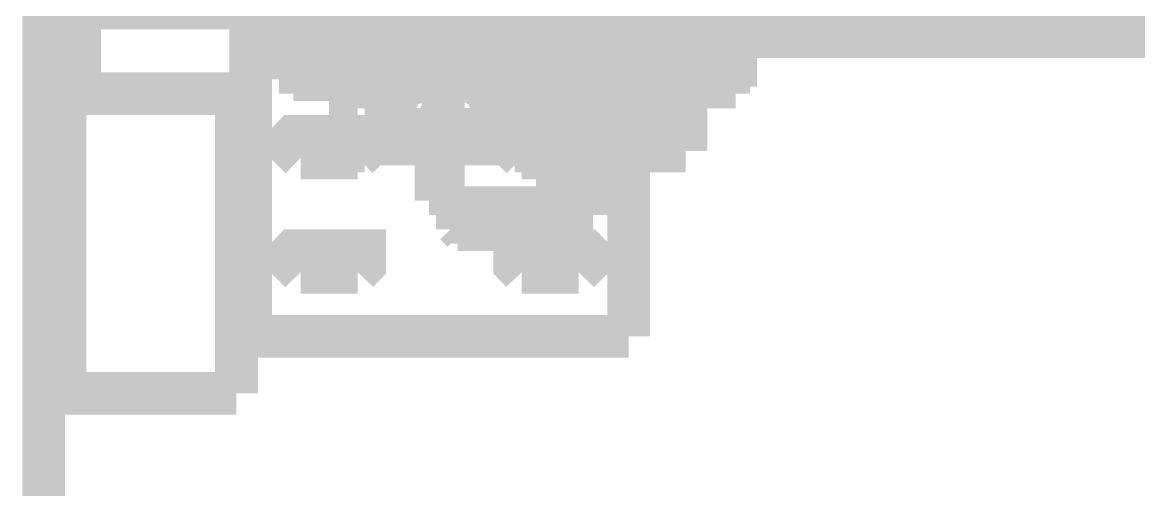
# Model space of a CAD drawing. Extents: x 0.1 to 11.6, y 0.3 to 16.2.
# Drawn here: x 8.0183 to 8.2791, y 11.8742 to 11.9834 of the extents above; entities that cross this region are included whole.
import ezdxf

# ---------------------------------------------------------------- set-up
doc = ezdxf.new("R2010")
doc.units = 0
doc.header["$MEASUREMENT"] = 0

msp = doc.modelspace()

# ---------------------------------------------------------------- linework, layer by layer
at = {"color": 0}
for points, const_width in [([(8.02333, 11.07), (8.02333, 12.2983)], 0.01), ([(8.03168, 12.1067), (8.03168, 11.9667)], 0.01), ([(8.26335, 11.9867), (8.26335, 12.0883)], 0.01), ([(8.09831, 12.0017), (8.09831, 11.9867)], 0.01), ([(8.24669, 11.98), (8.24669, 11.9933)], 0.00667), ([(8.09831, 11.9867), (8.03168, 11.9867)], 0.01), ([(8.07167, 11.98), (8.07167, 11.9867)], 0.01), ([(8.08501, 11.98), (8.08501, 11.9867)], 0.00667), ([(8.08664, 11.9867), (8.08664, 11.98)], 0.00667), ([(8.13336, 11.9867), (8.09831, 11.9867)], 0.01), ([(8.09831, 11.98), (8.09831, 11.9867)], 0.00667), ([(8.11833, 11.9883), (8.11833, 11.9417)], 0.00667), ([(8.26335, 11.9867), (8.13336, 11.9867)], 0.01), ([(8.14833, 11.9417), (8.14833, 11.9883)], 0.00667), ([(8.15169, 11.98), (8.15169, 11.9867)], 0.00667), ([(8.16835, 11.9867), (8.16835, 11.98)], 0.00667), ([(8.18001, 11.98), (8.18001, 11.9867)], 0.00667), ([(8.25836, 11.98), (8.25836, 11.9867)], 0.01), ([(8.07167, 11.975), (8.07167, 11.98)], 0.01), ([(8.13336, 11.98), (8.07167, 11.98)], 0.01), ([(8.25836, 11.98), (8.13336, 11.98)], 0.01), ([(8.16, 11.975), (8.16, 11.98)], 0.01), ([(8.185, 11.9717), (8.185, 11.98)], 0.01), ([(8.42333, 11.98), (8.24669, 11.98)], 0.01), ([(8.24669, 11.98), (8.24832, 11.98)], 0.01), ([(8.02333, 11.98), (8.03168, 11.98)], 0.00667), ([(8.08165, 11.9717), (8.08165, 11.98)], 0.00667), ([(8.08664, 11.98), (8.08664, 11.9683)], 0.00667), ([(8.08832, 11.975), (8.08832, 11.98)], 0.00667), ([(8.09831, 11.9683), (8.09831, 11.98)], 0.00667), ([(8.10335, 11.98), (8.10335, 11.975)], 0.00667), ([(8.10335, 11.975), (8.10335, 11.98)], 0.00667), ([(8.15332, 11.98), (8.11333, 11.98)], 0.00667), ([(8.11333, 11.98), (8.11333, 11.9783)], 0.00667), ([(8.11333, 11.9783), (8.11333, 11.975)], 0.00667), ([(8.11833, 11.9783), (8.11664, 11.98)], 0.00667), ([(8.11833, 11.9783), (8.11833, 11.9434)], 0.00667), ([(8.15001, 11.98), (8.14833, 11.9783)], 0.00667), ([(8.14833, 11.9434), (8.14833, 11.9783)], 0.00667), ([(8.15332, 11.9783), (8.15332, 11.98)], 0.00667), ([(8.15332, 11.975), (8.15332, 11.9783)], 0.00667), ([(8.16336, 11.975), (8.16336, 11.98)], 0.00667), ([(8.16336, 11.98), (8.16336, 11.975)], 0.00667), ([(8.16835, 11.98), (8.16835, 11.9683)], 0.00667), ([(8.17833, 11.975), (8.17833, 11.98)], 0.00667), ([(8.18001, 11.9683), (8.18001, 11.98)], 0.00667), ([(8.07167, 11.975), (8.16, 11.975)], 0.01), ([(8.07167, 11.97), (8.07167, 11.975)], 0.01), ([(8.16, 11.97), (8.16, 11.975)], 0.01), ([(8.09169, 11.975), (8.08832, 11.975)], 0.00667), ([(8.09169, 11.975), (8.10335, 11.975)], 0.00667), ([(8.10335, 11.975), (8.09999, 11.975)], 0.00667), ([(8.09999, 11.975), (8.10167, 11.975)], 0.00667), ([(8.09999, 11.975), (8.10167, 11.975)], 0.00667), ([(8.09999, 11.975), (8.09999, 11.9633)], 0.00667), ([(8.10667, 11.975), (8.10335, 11.975)], 0.00667), ([(8.10499, 11.9733), (8.10335, 11.9733), (8.10335, 11.975)], 0.00667), ([(8.10335, 11.975), (8.10499, 11.975)], 0.00667), ([(8.10335, 11.975), (8.10335, 11.9633)], 0.00667), ([(8.10499, 11.9733), (8.16168, 11.9733)], 0.00667), ([(8.10499, 11.9633), (8.10499, 11.965), (8.10499, 11.9667), (8.10499, 11.9683), (8.10499, 11.97), (8.10499, 11.9717), (8.10499, 11.9733)], 0.00667), ([(8.16168, 11.9733), (8.10499, 11.9733)], 0.00667), ([(8.10499, 11.9733), (8.10499, 11.9717)], 0.00667), ([(8.16, 11.975), (8.10667, 11.975)], 0.00667), ([(8.11003, 11.9733), (8.10835, 11.9733)], 0.00667), ([(8.11003, 11.9733), (8.10835, 11.9717)], 0.00667), ([(8.15668, 11.9733), (8.11003, 11.9733)], 0.00667), ([(8.13336, 11.9733), (8.11003, 11.9733)], 0.00667), ([(8.155, 11.975), (8.11165, 11.975)], 0.00667), ([(8.11165, 11.975), (8.11165, 11.9733)], 0.00667), ([(8.11333, 11.9733), (8.11333, 11.97)], 0.00667), ([(8.15668, 11.9733), (8.13336, 11.9733)], 0.00667), ([(8.15332, 11.97), (8.15332, 11.9733)], 0.00667), ([(8.155, 11.9733), (8.155, 11.975)], 0.00667), ([(8.15831, 11.9733), (8.15668, 11.9733)], 0.00667), ([(8.15831, 11.9717), (8.15668, 11.9733)], 0.00667), ([(8.16336, 11.975), (8.16, 11.975)], 0.00667), ([(8.16336, 11.975), (8.16336, 11.9733), (8.16168, 11.9733)], 0.00667), ([(8.16168, 11.9733), (8.16168, 11.9717), (8.16168, 11.97), (8.16168, 11.9683), (8.16168, 11.9667), (8.16168, 11.965), (8.16168, 11.9633)], 0.00667), ([(8.16168, 11.9717), (8.16168, 11.9733)], 0.00667), ([(8.16336, 11.975), (8.17503, 11.975)], 0.00667), ([(8.16336, 11.975), (8.16499, 11.975)], 0.00667), ([(8.16667, 11.975), (8.16336, 11.975)], 0.00667), ([(8.16336, 11.975), (8.16336, 11.9633)], 0.00667), ([(8.16667, 11.975), (8.16835, 11.975)], 0.00667), ([(8.16667, 11.975), (8.16835, 11.975)], 0.00667), ([(8.16667, 11.9633), (8.16667, 11.975)], 0.00667), ([(8.17333, 11.9717), (8.17165, 11.9717), (8.16997, 11.9717), (8.16997, 11.97), (8.16835, 11.97)], 0.01), ([(8.17833, 11.975), (8.17503, 11.975)], 0.00667), ([(8.185, 11.9683), (8.185, 11.9717)], 0.01), ([(8.07167, 11.91), (8.07167, 11.97)], 0.01), ([(8.08165, 11.9717), (8.08165, 11.97), (8.08333, 11.97)], 0.00667), ([(8.08165, 11.9717), (8.08165, 11.9683)], 0.00667), ([(8.09831, 11.97), (8.09668, 11.97), (8.09668, 11.9717), (8.095, 11.9717), (8.09332, 11.9717)], 0.00667), ([(8.10335, 11.9717), (8.10167, 11.9633), (8.10335, 11.9567)], 0.00667), ([(8.16336, 11.9717), (8.10335, 11.9717)], 0.00667), ([(8.10335, 11.9717), (8.10499, 11.9717)], 0.00667), ([(8.13336, 11.9717), (8.10499, 11.9717)], 0.00667), ([(8.10667, 11.9717), (8.10499, 11.97)], 0.00667), ([(8.10499, 11.9717), (8.10499, 11.97)], 0.00667), ([(8.13336, 11.9717), (8.10667, 11.9717)], 0.00667), ([(8.10667, 11.9717), (8.10667, 11.97)], 0.00667), ([(8.10835, 11.9717), (8.10667, 11.97)], 0.00667), ([(8.13336, 11.9717), (8.10835, 11.9717)], 0.00667), ([(8.10835, 11.9717), (8.10835, 11.97)], 0.00667), ([(8.11003, 11.9717), (8.10835, 11.97)], 0.00667), ([(8.15831, 11.9717), (8.11003, 11.9717)], 0.00667), ([(8.11165, 11.9717), (8.11165, 11.97)], 0.00667), ([(8.11165, 11.9717), (8.11333, 11.9717)], 0.00667), ([(8.16, 11.9717), (8.13336, 11.9717)], 0.00667), ([(8.16168, 11.9717), (8.13336, 11.9717)], 0.00667), ([(8.15831, 11.9717), (8.13336, 11.9717)], 0.00667), ([(8.155, 11.97), (8.155, 11.9717)], 0.00667), ([(8.155, 11.9717), (8.15668, 11.9717)], 0.00667), ([(8.16, 11.97), (8.15831, 11.9717)], 0.00667), ([(8.15831, 11.97), (8.15831, 11.9717)], 0.00667), ([(8.15831, 11.97), (8.15831, 11.9717)], 0.00667), ([(8.16, 11.97), (8.16835, 11.97)], 0.01), ([(8.16, 11.91), (8.16, 11.97)], 0.01), ([(8.16168, 11.97), (8.16, 11.9717)], 0.00667), ([(8.16, 11.97), (8.16, 11.9717)], 0.00667), ([(8.16168, 11.97), (8.16168, 11.9717)], 0.00667), ([(8.16499, 11.96), (8.16336, 11.9717)], 0.00667), ([(8.16336, 11.9717), (8.16499, 11.9717)], 0.00667), ([(8.18332, 11.97), (8.185, 11.97), (8.185, 11.9717)], 0.00667), ([(8.03168, 11.9667), (8.02333, 11.9667)], 0.01), ([(8.02832, 11.9667), (8.02832, 11.8967)], 0.01), ([(8.03168, 11.9667), (8.035, 11.9667)], 0.01), ([(8.06836, 11.9667), (8.035, 11.9667)], 0.01), ([(8.06836, 11.9667), (8.06836, 11.8967)], 0.01), ([(8.10167, 11.9683), (8.08165, 11.9683)], 0.00667), ([(8.08333, 11.97), (8.08501, 11.97)], 0.00667), ([(8.08501, 11.97), (8.09668, 11.97)], 0.00667), ([(8.09332, 11.9683), (8.09332, 11.97), (8.09169, 11.97)], 0.00667), ([(8.09332, 11.9683), (8.09332, 11.9567)], 0.00667), ([(8.09668, 11.97), (8.09831, 11.97), (8.09831, 11.9683)], 0.00667), ([(8.09831, 11.97), (8.16, 11.97)], 0.00667), ([(8.09831, 11.9683), (8.09999, 11.9683)], 0.00667), ([(8.11501, 11.9683), (8.10167, 11.9683)], 0.00667), ([(8.13336, 11.97), (8.10499, 11.97)], 0.00667), ([(8.16168, 11.97), (8.10499, 11.97)], 0.00667), ([(8.13336, 11.97), (8.10499, 11.97)], 0.00667), ([(8.13336, 11.97), (8.10499, 11.97)], 0.00667), ([(8.10499, 11.97), (8.10667, 11.97)], 0.00667), ([(8.10499, 11.97), (8.10667, 11.97)], 0.00667), ([(8.10499, 11.97), (8.10667, 11.97)], 0.00667), ([(8.10499, 11.97), (8.10667, 11.97)], 0.00667), ([(8.13336, 11.97), (8.10667, 11.97)], 0.00667), ([(8.10667, 11.97), (8.10835, 11.97)], 0.00667), ([(8.10667, 11.97), (8.10835, 11.97)], 0.00667), ([(8.10667, 11.97), (8.10667, 11.9667)], 0.00667), ([(8.13336, 11.97), (8.10835, 11.97)], 0.00667), ([(8.13336, 11.97), (8.10835, 11.97)], 0.00667), ([(8.13336, 11.97), (8.10835, 11.97)], 0.00667), ([(8.10835, 11.97), (8.11003, 11.97)], 0.00667), ([(8.10835, 11.97), (8.11003, 11.97)], 0.00667), ([(8.11003, 11.97), (8.11165, 11.97)], 0.00667), ([(8.13336, 11.97), (8.11165, 11.97)], 0.00667), ([(8.11333, 11.97), (8.11165, 11.97)], 0.00667), ([(8.11333, 11.97), (8.11165, 11.97)], 0.00667), ([(8.11501, 11.9683), (8.11501, 11.97), (8.11333, 11.97)], 0.00667), ([(8.13336, 11.97), (8.11333, 11.97)], 0.00667), ([(8.11333, 11.97), (8.11333, 11.9683)], 0.00667), ([(8.15332, 11.9683), (8.11333, 11.9683)], 0.00667), ([(8.11333, 11.96), (8.11501, 11.9633), (8.11501, 11.965), (8.11333, 11.9683)], 0.00667), ([(8.11501, 11.9683), (8.11664, 11.9683)], 0.00667), ([(8.11833, 11.9683), (8.11833, 11.9667), (8.11664, 11.9667), (8.11664, 11.9683)], 0.00667), ([(8.11664, 11.9683), (8.11833, 11.9683)], 0.00667), ([(8.11664, 11.9683), (8.11833, 11.9683)], 0.00667), ([(8.11833, 11.9683), (8.12001, 11.9683), (8.12001, 11.9667), (8.12001, 11.9683)], 0.00667), ([(8.12001, 11.9683), (8.11833, 11.9683)], 0.00667), ([(8.12001, 11.9683), (8.11833, 11.9683)], 0.00667), ([(8.16168, 11.97), (8.13336, 11.97)], 0.00667), ([(8.16168, 11.97), (8.13336, 11.97)], 0.00667), ([(8.16168, 11.97), (8.13336, 11.97)], 0.00667), ([(8.16, 11.97), (8.13336, 11.97)], 0.00667), ([(8.15831, 11.97), (8.13336, 11.97)], 0.00667), ([(8.15831, 11.97), (8.13336, 11.97)], 0.00667), ([(8.15831, 11.97), (8.13336, 11.97)], 0.00667), ([(8.15332, 11.97), (8.13336, 11.97)], 0.00667), ([(8.155, 11.97), (8.13336, 11.97)], 0.00667), ([(8.15332, 11.97), (8.15169, 11.97), (8.15169, 11.9683)], 0.00667), ([(8.15169, 11.9683), (8.15332, 11.9683)], 0.00667), ([(8.16, 11.9683), (8.15169, 11.9683)], 0.00667), ([(8.15332, 11.9683), (8.15169, 11.965), (8.15169, 11.9633), (8.15332, 11.96)], 0.00667), ([(8.155, 11.97), (8.15332, 11.97)], 0.00667), ([(8.155, 11.97), (8.15332, 11.97)], 0.00667), ([(8.15332, 11.9683), (8.15332, 11.97)], 0.00667), ([(8.155, 11.97), (8.15668, 11.97)], 0.00667), ([(8.15831, 11.97), (8.16, 11.97)], 0.00667), ([(8.15831, 11.97), (8.16, 11.97)], 0.00667), ([(8.16499, 11.9683), (8.16, 11.9683)], 0.01), ([(8.16168, 11.97), (8.16, 11.97)], 0.00667), ([(8.16, 11.97), (8.16168, 11.97)], 0.00667), ([(8.16, 11.9667), (8.16, 11.97)], 0.00667), ([(8.16168, 11.97), (8.16336, 11.97)], 0.00667), ([(8.16168, 11.97), (8.16336, 11.97)], 0.00667), ([(8.16168, 11.97), (8.16336, 11.97)], 0.00667), ([(8.16168, 11.97), (8.16336, 11.97)], 0.00667), ([(8.185, 11.9683), (8.16499, 11.9683)], 0.01), ([(8.16835, 11.9683), (8.16835, 11.97), (8.16997, 11.97)], 0.00667), ([(8.16835, 11.9683), (8.16997, 11.9683)], 0.00667), ([(8.16997, 11.97), (8.18164, 11.97)], 0.00667), ([(8.17333, 11.9533), (8.17333, 11.9683)], 0.01), ([(8.17503, 11.97), (8.17333, 11.97), (8.17333, 11.9683)], 0.00667), ([(8.17333, 11.9683), (8.17503, 11.9683)], 0.00667), ([(8.17833, 11.97), (8.17665, 11.97)], 0.00667), ([(8.17665, 11.97), (8.17833, 11.97)], 0.00667), ([(8.17665, 11.97), (8.17833, 11.97)], 0.00667), ([(8.17665, 11.97), (8.17833, 11.97)], 0.00667), ([(8.17665, 11.97), (8.17833, 11.97)], 0.00667), ([(8.17833, 11.97), (8.18001, 11.97)], 0.00667), ([(8.17833, 11.97), (8.18001, 11.97)], 0.00667), ([(8.17833, 11.97), (8.18001, 11.97)], 0.00667), ([(8.17833, 11.97), (8.18001, 11.97)], 0.00667), ([(8.17833, 11.97), (8.18001, 11.97)], 0.00667), ([(8.17833, 11.97), (8.18001, 11.97)], 0.00667), ([(8.17833, 11.97), (8.18001, 11.97)], 0.00667), ([(8.18164, 11.97), (8.18001, 11.97)], 0.00667), ([(8.18001, 11.97), (8.18164, 11.97)], 0.00667), ([(8.18001, 11.97), (8.18164, 11.97)], 0.00667), ([(8.18001, 11.97), (8.18164, 11.97)], 0.00667), ([(8.18001, 11.97), (8.18164, 11.97)], 0.00667), ([(8.18001, 11.97), (8.18164, 11.97)], 0.00667), ([(8.18001, 11.97), (8.18164, 11.97)], 0.00667), ([(8.18164, 11.97), (8.18332, 11.97)], 0.00667), ([(8.18164, 11.97), (8.18332, 11.97)], 0.00667), ([(8.18164, 11.97), (8.18332, 11.97)], 0.00667), ([(8.18164, 11.97), (8.18332, 11.97)], 0.00667), ([(8.10667, 11.9667), (8.10499, 11.9633), (8.10667, 11.9616)], 0.00667), ([(8.10667, 11.9667), (8.10835, 11.9667)], 0.00667), ([(8.11833, 11.9667), (8.12001, 11.9667)], 0.00667), ([(8.13167, 11.965), (8.12999, 11.9616)], 0.00667), ([(8.13499, 11.965), (8.13167, 11.965)], 0.00667), ([(8.13667, 11.9616), (8.13499, 11.965)], 0.00667), ([(8.16, 11.9616), (8.16168, 11.9633), (8.16, 11.9667)], 0.00667), ([(8.16, 11.9667), (8.16168, 11.9667)], 0.00667), ([(8.10335, 11.9633), (8.09999, 11.9633)], 0.00667), ([(8.10167, 11.9633), (8.10167, 11.96)], 0.00667), ([(8.10499, 11.9633), (8.10335, 11.9633)], 0.00667), ([(8.13667, 11.9616), (8.13499, 11.9616), (8.13499, 11.9633), (8.13336, 11.9633), (8.13167, 11.9633), (8.13167, 11.9616), (8.12999, 11.9616)], 0.00667), ([(8.13667, 11.9616), (8.13667, 11.9633), (8.13499, 11.9633), (8.13336, 11.9633), (8.13167, 11.9633), (8.12999, 11.9633), (8.12999, 11.9616)], 0.00667), ([(8.13336, 11.9633), (8.13167, 11.9633), (8.13167, 11.9616)], 0.00667), ([(8.13499, 11.9616), (8.13499, 11.9633), (8.13336, 11.9633)], 0.00667), ([(8.13667, 11.9616), (8.13667, 11.9633), (8.13499, 11.9633), (8.13336, 11.9633)], 0.00667), ([(8.16336, 11.9633), (8.16168, 11.9633)], 0.00667), ([(8.16667, 11.9633), (8.16336, 11.9633)], 0.00667), ([(8.16499, 11.96), (8.16499, 11.9633)], 0.00667), ([(8.10167, 11.96), (8.16499, 11.96)], 0.00667), ([(8.10167, 11.96), (8.10167, 11.9583)], 0.00667), ([(8.10667, 11.9616), (8.10835, 11.9616)], 0.00667), ([(8.10667, 11.9616), (8.10667, 11.9583)], 0.00667), ([(8.15332, 11.96), (8.11333, 11.96)], 0.00667), ([(8.11333, 11.96), (8.11333, 11.9583)], 0.00667), ([(8.12999, 11.9616), (8.13167, 11.9583)], 0.00667), ([(8.12999, 11.9616), (8.12999, 11.96), (8.13167, 11.96), (8.13167, 11.9583), (8.13336, 11.9583), (8.13499, 11.9583), (8.13499, 11.96), (8.13667, 11.96), (8.13667, 11.9616)], 0.00667), ([(8.12999, 11.9616), (8.12999, 11.96), (8.13167, 11.96), (8.13167, 11.9583)], 0.00667), ([(8.12999, 11.9616), (8.12999, 11.96), (8.13167, 11.96), (8.13167, 11.9583)], 0.00667), ([(8.13167, 11.9616), (8.13167, 11.96)], 0.00667), ([(8.13167, 11.96), (8.13167, 11.9583), (8.13336, 11.9583)], 0.00667), ([(8.13336, 11.9583), (8.13499, 11.9583), (8.13499, 11.96)], 0.00667), ([(8.13499, 11.96), (8.13499, 11.9616)], 0.00667), ([(8.13499, 11.9583), (8.13667, 11.9616)], 0.00667), ([(8.13499, 11.9583), (8.13499, 11.96), (8.13667, 11.96), (8.13667, 11.9616)], 0.00667), ([(8.13499, 11.9583), (8.13499, 11.96), (8.13667, 11.96), (8.13667, 11.9616)], 0.00667), ([(8.15332, 11.9583), (8.15332, 11.96)], 0.00667), ([(8.16, 11.9616), (8.16168, 11.9616)], 0.00667), ([(8.16, 11.96), (8.16, 11.9616)], 0.00667), ([(8.16, 11.96), (8.16168, 11.96)], 0.00667), ([(8.16, 11.96), (8.16168, 11.96)], 0.00667), ([(8.16, 11.9583), (8.16, 11.96)], 0.00667), ([(8.16, 11.96), (8.16499, 11.96)], 0.00667), ([(8.16499, 11.96), (8.16, 11.96)], 0.00667), ([(8.16336, 11.9567), (8.16499, 11.96)], 0.00667), ([(8.16499, 11.96), (8.16667, 11.96)], 0.00667), ([(8.16499, 11.96), (8.16667, 11.96)], 0.00667), ([(8.16499, 11.9583), (8.16499, 11.96)], 0.00667), ([(8.02832, 11.9583), (8.02333, 11.9583)], 0.00667), ([(8.08333, 11.9567), (8.08165, 11.9567), (8.08003, 11.955), (8.08165, 11.9533), (8.08333, 11.9517)], 0.01), ([(8.09668, 11.9567), (8.08333, 11.9567)], 0.01), ([(8.09332, 11.9567), (8.09332, 11.9533)], 0.01), ([(8.09668, 11.9517), (8.09831, 11.9533), (8.09831, 11.955), (8.09831, 11.9567), (8.09668, 11.9567)], 0.01), ([(8.10167, 11.9583), (8.16499, 11.9583)], 0.00667), ([(8.10167, 11.9583), (8.10335, 11.955)], 0.00667), ([(8.10499, 11.9583), (8.13336, 11.9583)], 0.00667), ([(8.16168, 11.9583), (8.10499, 11.9583)], 0.00667), ([(8.13336, 11.9583), (8.10499, 11.9583)], 0.00667), ([(8.10499, 11.9583), (8.16168, 11.9583)], 0.00667), ([(8.10499, 11.9583), (8.10667, 11.9583)], 0.00667), ([(8.10499, 11.9583), (8.10667, 11.9583)], 0.00667), ([(8.10499, 11.9583), (8.10667, 11.9567)], 0.00667), ([(8.10499, 11.9583), (8.10667, 11.9583)], 0.00667), ([(8.10499, 11.9583), (8.10499, 11.955)], 0.00667), ([(8.10667, 11.9583), (8.10499, 11.9583)], 0.00667), ([(8.13336, 11.9583), (8.10667, 11.9583)], 0.00667), ([(8.10667, 11.9583), (8.10835, 11.9583)], 0.00667), ([(8.10667, 11.9583), (8.10835, 11.9583)], 0.00667), ([(8.10667, 11.9583), (8.10667, 11.9567)], 0.00667), ([(8.10667, 11.9583), (8.10835, 11.955)], 0.00667), ([(8.13336, 11.9583), (8.10835, 11.9583)], 0.00667), ([(8.13336, 11.9583), (8.10835, 11.9583)], 0.00667), ([(8.15831, 11.9583), (8.10835, 11.9583)], 0.00667), ([(8.10835, 11.9583), (8.11003, 11.9583)], 0.00667), ([(8.10835, 11.9583), (8.10835, 11.9567)], 0.00667), ([(8.10835, 11.9583), (8.11003, 11.9567)], 0.00667), ([(8.10835, 11.9583), (8.11003, 11.9583)], 0.00667), ([(8.11165, 11.9583), (8.11003, 11.9583)], 0.00667), ([(8.13336, 11.9583), (8.11165, 11.9583)], 0.00667), ([(8.11165, 11.9583), (8.11333, 11.9583)], 0.00667), ([(8.11165, 11.9583), (8.11165, 11.9567)], 0.00667), ([(8.11165, 11.9583), (8.11333, 11.9583)], 0.00667), ([(8.15332, 11.9583), (8.11333, 11.9583)], 0.00667), ([(8.11333, 11.9583), (8.11333, 11.955)], 0.00667), ([(8.13167, 11.9583), (8.13499, 11.9583)], 0.00667), ([(8.13499, 11.9567), (8.13336, 11.9567), (8.13336, 11.955), (8.13336, 11.9533), (8.13499, 11.9517)], 0.01), ([(8.14833, 11.9567), (8.13499, 11.9567)], 0.01), ([(8.13336, 11.9583), (8.13499, 11.9583)], 0.00667), ([(8.13336, 11.9583), (8.16168, 11.9583)], 0.00667), ([(8.16168, 11.9583), (8.13336, 11.9583)], 0.00667), ([(8.16, 11.9583), (8.13336, 11.9583)], 0.00667), ([(8.15831, 11.9583), (8.13336, 11.9583)], 0.00667), ([(8.15831, 11.9583), (8.13336, 11.9583)], 0.00667), ([(8.155, 11.9583), (8.13336, 11.9583)], 0.00667), ([(8.14833, 11.9517), (8.15001, 11.9533), (8.15169, 11.955), (8.15001, 11.9567), (8.14833, 11.9567)], 0.01), ([(8.15332, 11.9583), (8.155, 11.9583)], 0.00667), ([(8.15332, 11.9583), (8.155, 11.9583)], 0.00667), ([(8.15332, 11.955), (8.15332, 11.9583)], 0.00667), ([(8.15668, 11.9583), (8.155, 11.9583)], 0.00667), ([(8.155, 11.9567), (8.155, 11.9583)], 0.00667), ([(8.15831, 11.955), (8.16, 11.9583)], 0.00667), ([(8.15831, 11.9583), (8.16, 11.9583)], 0.00667), ([(8.15831, 11.9567), (8.15831, 11.9583)], 0.00667), ([(8.15831, 11.9567), (8.15831, 11.9583)], 0.00667), ([(8.15831, 11.9583), (8.16, 11.9583)], 0.00667), ([(8.16, 11.9567), (8.16168, 11.9583)], 0.00667), ([(8.16, 11.9583), (8.16168, 11.9583)], 0.00667), ([(8.16, 11.9583), (8.16168, 11.9583)], 0.00667), ([(8.16, 11.9567), (8.16, 11.9583)], 0.00667), ([(8.16168, 11.9583), (8.16336, 11.9583)], 0.00667), ([(8.16168, 11.9583), (8.16336, 11.9583)], 0.00667), ([(8.16168, 11.9583), (8.16336, 11.9583)], 0.00667), ([(8.16168, 11.955), (8.16168, 11.9583)], 0.00667), ([(8.16168, 11.9583), (8.16336, 11.9583)], 0.00667), ([(8.16336, 11.955), (8.16499, 11.9583)], 0.00667), ([(8.09332, 11.9533), (8.095, 11.9533)], 0.01), ([(8.095, 11.9533), (8.09831, 11.9533)], 0.01), ([(8.09999, 11.955), (8.16667, 11.955)], 0.00667), ([(8.09999, 11.955), (8.10167, 11.955)], 0.00667), ([(8.09999, 11.955), (8.09999, 11.9533)], 0.00667), ([(8.10335, 11.9567), (8.10335, 11.955)], 0.00667), ([(8.10335, 11.955), (8.16336, 11.955)], 0.00667), ([(8.13336, 11.955), (8.10335, 11.955)], 0.00667), ([(8.10335, 11.955), (8.10499, 11.955)], 0.00667), ([(8.16168, 11.9567), (8.10499, 11.9567)], 0.00667), ([(8.10499, 11.9567), (8.10499, 11.955)], 0.00667), ([(8.13336, 11.955), (8.10499, 11.955)], 0.00667), ([(8.13336, 11.9567), (8.10667, 11.9567)], 0.00667), ([(8.15831, 11.9567), (8.10835, 11.9567)], 0.00667), ([(8.10835, 11.9567), (8.11003, 11.955)], 0.00667), ([(8.10835, 11.955), (8.11003, 11.955)], 0.00667), ([(8.13336, 11.9567), (8.11003, 11.9567)], 0.00667), ([(8.13336, 11.955), (8.11003, 11.955)], 0.00667), ([(8.15668, 11.955), (8.11003, 11.955)], 0.00667), ([(8.11165, 11.9567), (8.11165, 11.955)], 0.00667), ([(8.11165, 11.955), (8.11165, 11.9533)], 0.00667), ([(8.13336, 11.9533), (8.15001, 11.9533)], 0.01), ([(8.16, 11.9567), (8.13336, 11.9567)], 0.00667), ([(8.15831, 11.9567), (8.13336, 11.9567)], 0.00667), ([(8.16336, 11.955), (8.13336, 11.955)], 0.00667), ([(8.16168, 11.955), (8.13336, 11.955)], 0.00667), ([(8.15668, 11.955), (8.13336, 11.955)], 0.00667), ([(8.155, 11.955), (8.155, 11.9567)], 0.00667), ([(8.155, 11.9533), (8.155, 11.955)], 0.00667), ([(8.15668, 11.955), (8.15831, 11.9567)], 0.00667), ([(8.15668, 11.955), (8.15831, 11.955)], 0.00667), ([(8.16, 11.9533), (8.17165, 11.9533)], 0.01), ([(8.16168, 11.955), (8.16168, 11.9567)], 0.00667), ([(8.16336, 11.955), (8.16336, 11.9567)], 0.00667), ([(8.16336, 11.955), (8.16499, 11.955)], 0.00667), ([(8.16667, 11.955), (8.16835, 11.955)], 0.00667), ([(8.16667, 11.9533), (8.16667, 11.955)], 0.00667), ([(8.17165, 11.9533), (8.17333, 11.9533)], 0.01), ([(8.08333, 11.9517), (8.09668, 11.9517)], 0.01), ([(8.09831, 11.9533), (8.13336, 11.9533)], 0.00667), ([(8.09999, 11.9533), (8.10167, 11.9533)], 0.00667), ([(8.09999, 11.9533), (8.10167, 11.9533)], 0.00667), ([(8.13336, 11.9533), (8.11165, 11.9533)], 0.00667), ([(8.11333, 11.9533), (8.11333, 11.9417)], 0.00667), ([(8.13499, 11.9517), (8.14833, 11.9517)], 0.01), ([(8.155, 11.9533), (8.13336, 11.9533)], 0.00667), ([(8.15001, 11.9533), (8.16, 11.9533)], 0.00667), ([(8.15332, 11.95), (8.15332, 11.9533)], 0.00667), ([(8.16667, 11.9533), (8.16835, 11.9533)], 0.00667), ([(8.16667, 11.9533), (8.16835, 11.9533)], 0.00667), ([(8.14501, 11.9467), (8.14501, 11.9483), (8.14501, 11.95), (8.14333, 11.95), (8.14165, 11.95), (8.14165, 11.9483), (8.13997, 11.9483), (8.13997, 11.9467)], 0.00667), ([(8.14165, 11.9483), (8.14333, 11.95)], 0.00667), ([(8.14333, 11.95), (8.14501, 11.95)], 0.00667), ([(8.14333, 11.95), (8.14501, 11.95)], 0.00667), ([(8.14333, 11.95), (8.14501, 11.95)], 0.00667), ([(8.14501, 11.95), (8.14665, 11.95)], 0.00667), ([(8.14501, 11.95), (8.14501, 11.9483)], 0.00667), ([(8.155, 11.95), (8.15332, 11.95)], 0.00667), ([(8.155, 11.95), (8.155, 11.945)], 0.00667), ([(8.13997, 11.9467), (8.14165, 11.9467), (8.14165, 11.945), (8.14333, 11.945), (8.14501, 11.945), (8.14501, 11.9467)], 0.00667), ([(8.14165, 11.9467), (8.14165, 11.9483)], 0.00667), ([(8.14165, 11.9483), (8.14333, 11.9483)], 0.00667), ([(8.14333, 11.9483), (8.14165, 11.9483)], 0.00667), ([(8.14165, 11.9483), (8.14165, 11.9467)], 0.00667), ([(8.14165, 11.945), (8.14165, 11.9467)], 0.00667), ([(8.14165, 11.9467), (8.14333, 11.9467)], 0.00667), ([(8.14333, 11.9467), (8.14165, 11.9467)], 0.00667), ([(8.14165, 11.9467), (8.14165, 11.945)], 0.00667), ([(8.14501, 11.9467), (8.14333, 11.9483)], 0.00667), ([(8.14501, 11.9483), (8.14333, 11.9483)], 0.00667), ([(8.14333, 11.9467), (8.14333, 11.9483)], 0.00667), ([(8.14333, 11.945), (8.14501, 11.9467)], 0.00667), ([(8.14333, 11.945), (8.14333, 11.9467)], 0.00667), ([(8.14501, 11.9483), (8.14665, 11.9483)], 0.00667), ([(8.14501, 11.9483), (8.14501, 11.9467)], 0.00667), ([(8.14665, 11.9467), (8.14501, 11.945)], 0.00667), ([(8.14501, 11.9467), (8.14665, 11.9467)], 0.00667), ([(8.14501, 11.9467), (8.14501, 11.945)], 0.00667), ([(8.14665, 11.9483), (8.14665, 11.9467)], 0.00667), ([(8.14665, 11.9467), (8.14833, 11.9467)], 0.00667), ([(8.15332, 11.9483), (8.15332, 11.9467)], 0.00667), ([(8.15332, 11.9467), (8.15332, 11.9483)], 0.00667), ([(8.155, 11.9483), (8.15332, 11.9483)], 0.00667), ([(8.15332, 11.945), (8.15332, 11.9483)], 0.00667), ([(8.15332, 11.945), (8.15332, 11.9467)], 0.00667), ([(8.15332, 11.9467), (8.15332, 11.945)], 0.00667), ([(8.15332, 11.945), (8.15332, 11.9467)], 0.00667), ([(8.155, 11.9467), (8.15332, 11.9467)], 0.00667), ([(8.14333, 11.945), (8.14165, 11.945)], 0.00667), ([(8.14165, 11.945), (8.14333, 11.945)], 0.00667), ([(8.14501, 11.945), (8.14333, 11.945)], 0.00667), ([(8.14333, 11.945), (8.14501, 11.945)], 0.00667), ([(8.14501, 11.945), (8.14333, 11.945)], 0.00667), ([(8.14333, 11.945), (8.14501, 11.945)], 0.00667), ([(8.14501, 11.945), (8.14665, 11.945)], 0.00667), ([(8.14501, 11.945), (8.14665, 11.945)], 0.00667), ([(8.155, 11.945), (8.15332, 11.945)], 0.00667), ([(8.15332, 11.9417), (8.15332, 11.945)], 0.00667), ([(8.15332, 11.945), (8.155, 11.945)], 0.00667), ([(8.13336, 11.9417), (8.11333, 11.9417)], 0.00667), ([(8.11333, 11.9417), (8.11501, 11.9417)], 0.00667), ([(8.11664, 11.9417), (8.11833, 11.9417), (8.11833, 11.9434)], 0.00667), ([(8.14833, 11.9417), (8.11833, 11.9417)], 0.00667), ([(8.14833, 11.9417), (8.11833, 11.9417)], 0.00667), ([(8.12001, 11.9417), (8.12169, 11.9417)], 0.00667), ([(8.12001, 11.9417), (8.12001, 11.94)], 0.00667), ([(8.15332, 11.9417), (8.13336, 11.9417)], 0.00667), ([(8.14665, 11.9417), (8.14833, 11.9417)], 0.00667), ([(8.14665, 11.94), (8.14665, 11.9417)], 0.00667), ([(8.14833, 11.9434), (8.14833, 11.9417), (8.15001, 11.9417)], 0.00667), ([(8.15332, 11.9417), (8.155, 11.9417)], 0.00667), ([(8.02333, 11.94), (8.02832, 11.94)], 0.00667), ([(8.14833, 11.94), (8.11833, 11.94)], 0.00667), ([(8.14833, 11.94), (8.11833, 11.94)], 0.00667), ([(8.11833, 11.94), (8.12001, 11.94)], 0.00667), ([(8.11833, 11.94), (8.11833, 11.935)], 0.00667), ([(8.14833, 11.94), (8.15001, 11.94)], 0.00667), ([(8.14833, 11.935), (8.14833, 11.94)], 0.00667), ([(8.11833, 11.935), (8.13336, 11.935)], 0.00667), ([(8.11833, 11.935), (8.12001, 11.9333)], 0.00667), ([(8.13336, 11.935), (8.14833, 11.935)], 0.00667), ([(8.14665, 11.9333), (8.14833, 11.935)], 0.00667), ([(8.08333, 11.93), (8.08165, 11.93), (8.08003, 11.9283), (8.08165, 11.9267), (8.08333, 11.925)], 0.01), ([(8.09668, 11.93), (8.08333, 11.93)], 0.01), ([(8.09668, 11.925), (8.09831, 11.9267), (8.09831, 11.9283), (8.09831, 11.93), (8.09668, 11.93)], 0.01), ([(8.13336, 11.9333), (8.12001, 11.9333)], 0.00667), ([(8.13499, 11.93), (8.13336, 11.93), (8.13336, 11.9283), (8.13336, 11.9267), (8.13499, 11.925)], 0.01), ([(8.14833, 11.93), (8.13499, 11.93)], 0.01), ([(8.14665, 11.9333), (8.13336, 11.9333)], 0.00667), ([(8.14833, 11.925), (8.15001, 11.9267), (8.15169, 11.9283), (8.15001, 11.93), (8.14833, 11.93)], 0.01), ([(8.08333, 11.925), (8.09668, 11.925)], 0.01), ([(8.13499, 11.925), (8.14833, 11.925)], 0.01), ([(8.02832, 11.9233), (8.02333, 11.9233)], 0.00667), ([(8.07167, 11.91), (8.16, 11.91)], 0.01), ([(8.02333, 11.905), (8.02832, 11.905)], 0.00667), ([(8.02832, 11.8967), (8.02333, 11.8967)], 0.01), ([(8.035, 11.8967), (8.02832, 11.8967)], 0.01), ([(8.06836, 11.8967), (8.035, 11.8967)], 0.01)]:
    msp.add_lwpolyline(points, dxfattribs=dict(at, const_width=const_width))
at = {"color": 0, "const_width": 0.00667}
for points in [[(8.11165, 11.96), (8.11501, 11.96), (8.11664, 11.9633), (8.11501, 11.9667), (8.11165, 11.9683), (8.10835, 11.9667), (8.10667, 11.9633), (8.10835, 11.96), (8.11165, 11.96)], [(8.12169, 11.96), (8.125, 11.96), (8.12668, 11.9633), (8.125, 11.9667), (8.12169, 11.9683), (8.11833, 11.9667), (8.11664, 11.9633), (8.11833, 11.96), (8.12169, 11.96)], [(8.13667, 11.96), (8.14165, 11.96), (8.14165, 11.9633), (8.14165, 11.9667), (8.13667, 11.9683), (8.13336, 11.9667), (8.13336, 11.9633), (8.13336, 11.96), (8.13667, 11.96)], [(8.15169, 11.96), (8.155, 11.96), (8.15668, 11.9633), (8.155, 11.9667), (8.15169, 11.9683), (8.14833, 11.9667), (8.14665, 11.9633), (8.14833, 11.96), (8.15169, 11.96)], [(8.15668, 11.96), (8.16, 11.96), (8.16168, 11.9633), (8.16, 11.9667), (8.15668, 11.9683), (8.15332, 11.9667), (8.15169, 11.9633), (8.15332, 11.96), (8.15668, 11.96)], [(8.13336, 11.9583), (8.13499, 11.96), (8.13667, 11.9616), (8.13499, 11.9633), (8.13336, 11.9633), (8.13167, 11.9633), (8.12999, 11.9616), (8.13167, 11.96), (8.13336, 11.9583)], [(8.13336, 11.96), (8.13499, 11.9616), (8.13336, 11.9616), (8.13336, 11.96)], [(8.13336, 11.96), (8.13499, 11.96), (8.13499, 11.9616), (8.13336, 11.9633), (8.13167, 11.9616), (8.13167, 11.96), (8.13336, 11.96)], [(8.13336, 11.96), (8.13499, 11.96), (8.13499, 11.9616), (8.13336, 11.9633), (8.13167, 11.9616), (8.13167, 11.96), (8.13336, 11.96)], [(8.13336, 11.9583), (8.13499, 11.96), (8.13499, 11.9616), (8.13499, 11.9633), (8.13336, 11.9633), (8.13167, 11.9633), (8.13167, 11.9616), (8.13167, 11.96), (8.13336, 11.9583)], [(8.13336, 11.9583), (8.13499, 11.96), (8.13499, 11.9616), (8.13499, 11.9633), (8.13336, 11.9633), (8.13167, 11.9633), (8.13167, 11.9616), (8.13167, 11.96), (8.13336, 11.9583)], [(8.13336, 11.9583), (8.13499, 11.96), (8.13499, 11.9616), (8.13499, 11.9633), (8.13336, 11.9633), (8.13167, 11.9633), (8.13167, 11.9616), (8.13167, 11.96), (8.13336, 11.9583)], [(8.13336, 11.96), (8.13499, 11.96), (8.13499, 11.9616), (8.13336, 11.9616), (8.13167, 11.9616), (8.13336, 11.96)], [(8.13336, 11.96), (8.13499, 11.9616), (8.13336, 11.9616), (8.13167, 11.9616), (8.13336, 11.96)], [(8.13336, 11.96), (8.13499, 11.9616), (8.13336, 11.9616), (8.13167, 11.9616), (8.13336, 11.96)], [(8.13336, 11.96), (8.13336, 11.9616), (8.13336, 11.96)], [(8.15332, 11.9467), (8.15332, 11.9483), (8.15332, 11.95), (8.15332, 11.9483), (8.15332, 11.9467)]]:
    msp.add_lwpolyline(points, close=True, dxfattribs=at)

doc.saveas('drawing.dxf')
